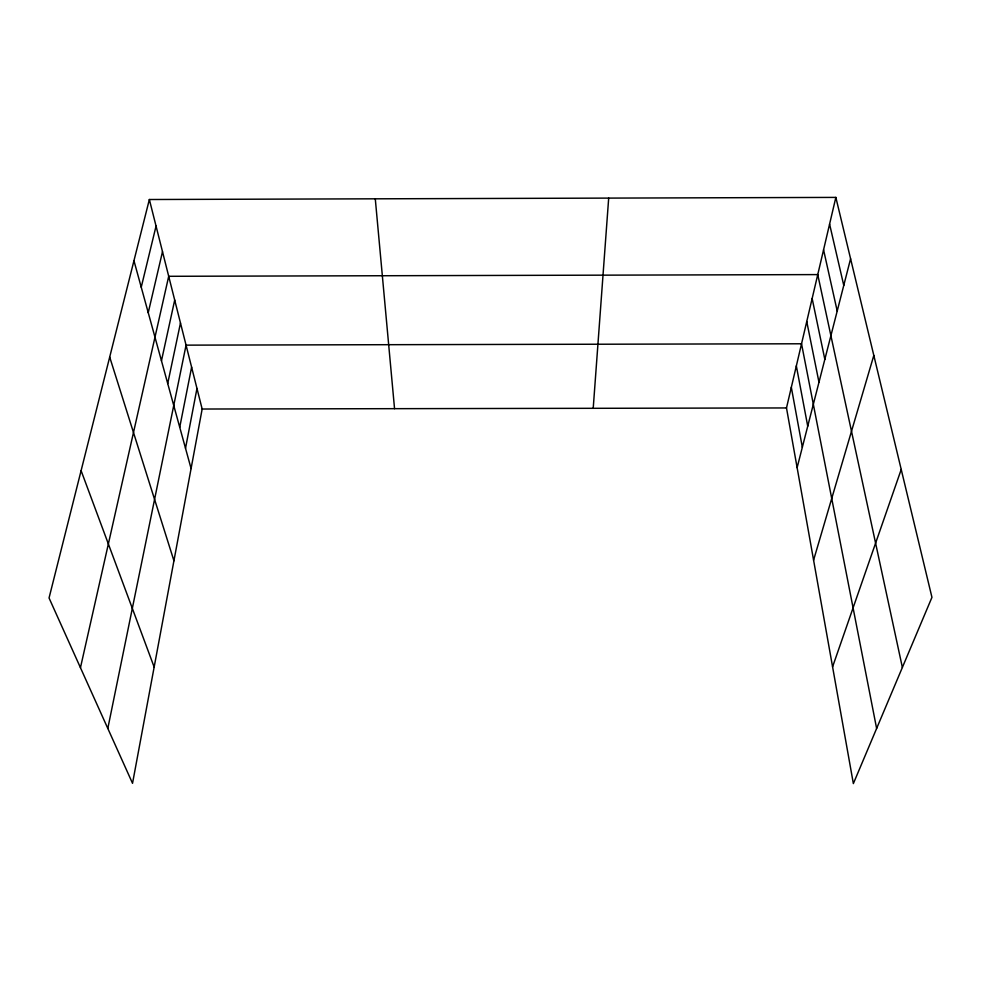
<?xml version="1.0" encoding="UTF-8"?>
<svg xmlns="http://www.w3.org/2000/svg" width="981" height="981" viewBox="0 0 981 981"><rect width="100%" height="100%" fill="white"/><g stroke="black" fill="none" stroke-linecap="round" stroke-linejoin="round"><path stroke-width="1.47" d="M593.211 408.304L608.686 198.101M149.357 199.511L202.16 409.028L132.533 783.328L49.05 597.981L149.357 199.511L835.849 197.402L931.95 597.343L853.36 783.598L786.492 407.949L835.849 197.402M185.507 448.28L196.973 388.464M179.731 427.275L191.614 367.176M107.812 728.442L186.059 345.14L801.526 343.779L876.622 728.478M167.714 383.546L180.479 322.994M161.46 360.8L174.704 300.063M80.454 667.705L168.707 276.299L817.749 274.594L902.373 667.448M148.241 312.694L162.503 251.651M141.239 287.212L156.053 226.071M797.112 467.667L850.588 258.763M813.58 560.163L873.813 355.429M832.575 666.859L901.22 469.445M202.16 409.028L786.492 407.949M81.104 470.659L154.164 667.08M109.7 357.072L173.931 560.764M133.956 260.713L191.087 468.562M829.583 224.097L843.77 285.41M823.562 249.812L837.21 311.026M812.145 298.482L824.837 359.389M806.75 321.523L818.976 382.247M796.339 365.913L807.731 426.183M791.324 387.299L802.335 447.287M375.282 198.812L394.546 408.672"/></g></svg>
